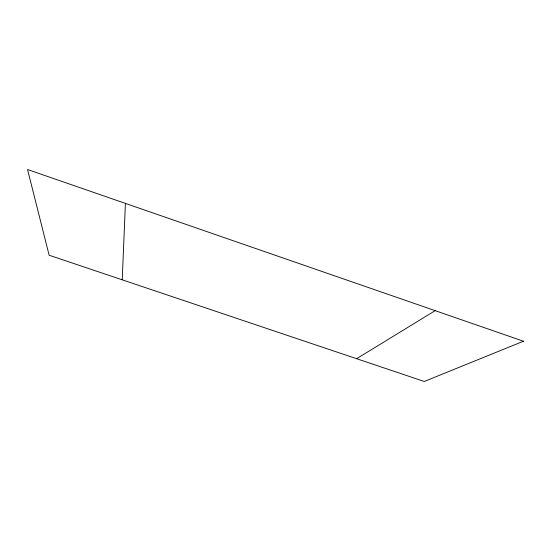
<?xml version="1.0" encoding="UTF-8"?>
<svg xmlns="http://www.w3.org/2000/svg" width="551" height="551" viewBox="0 0 551 551"><rect width="100%" height="100%" fill="white"/><g stroke="black" fill="none" stroke-linecap="round" stroke-linejoin="round"><path stroke-width="0.83" d="M122.232 279.825L125.408 203.402M356.628 358.708L435.152 310.647M523.45 341.221L424.284 381.478L49.135 255.223L27.55 169.522L523.45 341.221"/></g></svg>
